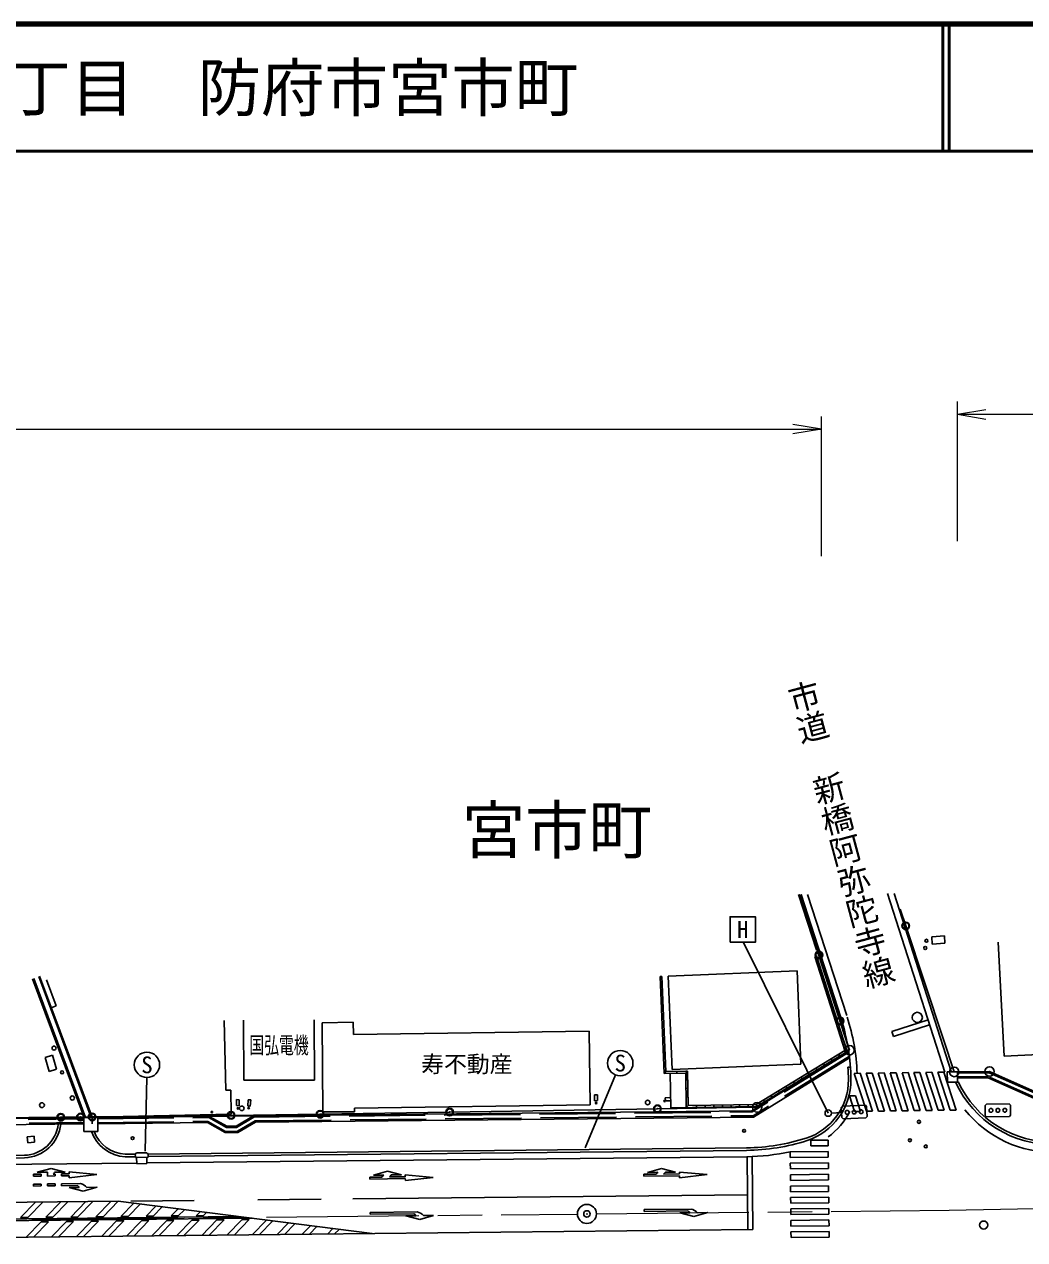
# Model space of a CAD drawing. Units: millimetres, scale not verified. Extents: x 40000 to 680000, y 20000 to 380000.
# Drawn here: x 436363 to 515208, y 284225 to 380000 of the extents above; entities that cross this region are included whole.
import ezdxf
from ezdxf.enums import TextEntityAlignment as Align

# ---------------------------------------------------------------- set-up
doc = ezdxf.new("R2010")
doc.units = ezdxf.units.MM
doc.header["$LTSCALE"] = 1000
doc.header["$PDMODE"] = 32
doc.header["$PDSIZE"] = 500
doc.linetypes.add('CHAIN', pattern=[18.5, 12, -1.5, 3.5, -1.5])
doc.linetypes.add('DASHED', pattern=[7.5, 6, -1.5])
for name, color, linetype, lineweight in [('M-BGD', 7, 'Continuous', 25), ('M-BGD-EXST', 7, 'Continuous', 25), ('M-BMK', 2, 'CHAIN', 13), ('M-BMK-ROW', 30, 'Continuous', 25), ('M-BMK-SRVR', 3, 'Continuous', 25), ('M-STR-HTXT', 7, 'Continuous', 13), ('M-STR-STRC', 7, 'Continuous', 25), ('M-TTL', 2, 'Continuous', 140), ('M-TTL-LINE', 7, 'Continuous', 50)]:
    doc.layers.add(name, color=color, linetype=linetype, lineweight=lineweight)
for name, color, linetype in [('M-BMK-HTXT', 7, 'Continuous'), ('M-OTRS', 6, 'Continuous'), ('M-TTL-TXT', 7, 'Continuous')]:
    doc.layers.add(name, color=color, linetype=linetype)
doc.styles.add('@ＭＳ ゴシック', font='')
doc.styles.add('ＭＳ ゴシック', font='')
doc.styles.get('@ＭＳ ゴシック').set_extended_font_data('@MS Gothic')
doc.styles.get('ＭＳ ゴシック').set_extended_font_data('MS Gothic')

msp = doc.modelspace()

# ---------------------------------------------------------------- linework, layer by layer
at = {"layer": 'M-BGD'}
for p, q in [((497376, 311430), (498798, 307078)), ((497431, 311430), (501263, 299519)), ((497536, 311431), (501065, 300462)), ((500704, 301727), (497580, 311432)), ((509421, 297492), (504909, 311508)), ((508887, 308164), (507889, 308099)), ((507889, 308099), (507926, 307526)), ((507926, 307526), (508924, 307591)), ((508924, 307591), (508887, 308164)), ((513592, 298686), (513111, 307678)), ((498659, 306552), (500324, 301362)), ((498802, 306598), (500467, 301408)), ((499010, 305949), (498867, 305903)), ((437014, 304778), (441085, 293847)), ((437108, 304813), (441191, 293848)), ((441638, 293853), (437501, 304960)), ((437567, 304984), (441706, 293869)), ((438882, 302643), (438117, 304695)), ((486619, 304963), (486469, 304957)), ((486469, 304957), (486783, 297333)), ((486619, 304963), (486927, 297485)), ((487119, 304984), (497270, 305417)), ((487422, 297629), (487119, 304984)), ((497573, 298062), (497270, 305417)), ((499218, 305300), (499075, 305254)), ((499426, 304651), (499283, 304606)), ((486650, 304216), (486500, 304209)), ((499634, 304003), (499492, 303957)), ((486681, 303468), (486531, 303462)), ((486712, 302720), (486562, 302714)), ((499843, 303354), (499700, 303308)), ((500051, 302705), (499908, 302659)), ((438493, 302498), (438882, 302643)), ((486742, 301972), (486593, 301966)), ((500259, 302056), (500116, 302011)), ((452110, 301501), (452236, 296012)), ((453644, 301524), (453657, 296792)), ((459218, 301539), (459231, 296807)), ((459835, 301327), (462283, 301362)), ((459835, 301327), (459879, 294307)), ((462283, 301362), (462296, 300406)), ((486773, 301224), (486623, 301218)), ((500467, 301408), (500324, 301362)), ((500324, 301362), (501044, 299122)), ((500467, 301408), (501223, 299055)), ((500656, 300820), (500513, 300774)), ((462296, 300406), (480891, 300666)), ((480972, 294852), (480891, 300666)), ((486804, 300477), (486654, 300470)), ((500845, 300231), (500702, 300186)), ((486835, 299729), (486685, 299723)), ((486866, 298981), (486716, 298975)), ((501331, 299109), (493690, 294392)), ((501044, 299122), (494051, 294878)), ((494095, 294729), (501223, 299055)), ((500629, 298695), (500552, 298823)), ((501034, 299643), (500892, 299597)), ((501223, 299055), (501044, 299122)), ((533146, 299695), (513592, 298686)), ((438006, 298591), (438587, 298757)), ((438321, 297485), (438006, 298591)), ((438587, 298757), (438902, 297651)), ((486896, 298233), (486747, 298227)), ((487422, 297629), (497573, 298062)), ((501404, 298567), (493835, 293893)), ((499441, 297974), (499363, 298102)), ((500035, 298334), (499957, 298462)), ((438902, 297651), (438321, 297485)), ((486783, 297333), (486927, 297485)), ((488491, 297360), (486783, 297333)), ((488639, 297513), (486927, 297485)), ((487278, 297341), (487322, 294621)), ((487783, 297499), (487785, 297349)), ((488639, 297513), (488489, 297510)), ((488491, 297360), (488639, 297513)), ((488534, 294640), (488491, 297360)), ((488639, 297513), (488682, 294792)), ((497659, 296892), (497581, 297020)), ((498253, 297253), (498175, 297381)), ((498847, 297613), (498769, 297741)), ((501273, 297826), (501474, 297829)), ((509107, 297441), (509907, 297450)), ((509107, 297441), (509115, 296641)), ((509645, 297447), (512436, 297476)), ((509907, 297450), (509915, 296650)), ((509912, 296950), (512332, 296975)), ((517818, 294530), (512332, 296975)), ((517770, 295099), (512436, 297476)), ((452236, 296012), (452628, 296021)), ((452672, 294122), (452628, 296021)), ((453657, 296792), (459231, 296807)), ((488649, 296833), (488499, 296830)), ((488660, 296153), (488510, 296150)), ((496471, 296171), (496393, 296299)), ((497065, 296532), (496987, 296660)), ((509115, 296641), (509915, 296650)), ((509781, 296587), (509962, 296672)), ((453080, 294787), (453097, 295260)), ((453097, 295260), (453310, 295252)), ((453310, 295252), (453292, 294779)), ((454002, 295253), (453970, 294765)), ((454209, 295240), (454002, 295253)), ((454177, 294752), (454209, 295240)), ((481302, 295628), (481542, 295632)), ((481309, 295178), (481302, 295628)), ((481549, 295182), (481309, 295178)), ((481542, 295632), (481549, 295182)), ((487304, 295422), (486880, 295412)), ((486880, 295412), (486886, 295169)), ((486886, 295169), (487310, 295179)), ((487310, 295179), (487304, 295422)), ((488671, 295472), (488521, 295470)), ((494689, 295089), (494611, 295218)), ((495283, 295450), (495205, 295578)), ((495877, 295810), (495799, 295939)), ((388786, 293306), (493690, 294392)), ((441706, 293869), (452672, 294122)), ((452325, 293164), (450706, 294076)), ((453292, 294779), (453080, 294787)), ((453970, 294765), (454177, 294752)), ((459879, 294307), (462382, 294305)), ((462378, 294592), (480972, 294852)), ((462378, 294592), (462382, 294305)), ((487322, 294621), (487319, 294771)), ((494095, 294729), (487322, 294621)), ((488534, 294640), (488682, 294792)), ((494051, 294878), (488682, 294792)), ((489354, 294653), (489351, 294803)), ((490031, 294664), (490028, 294814)), ((490708, 294675), (490706, 294825)), ((491385, 294686), (491383, 294836)), ((492063, 294696), (492060, 294846)), ((492740, 294707), (492738, 294857)), ((493417, 294718), (493415, 294868)), ((494095, 294729), (494051, 294878)), ((441056, 293347), (406753, 292979)), ((441051, 293847), (441062, 292747)), ((442151, 293858), (442162, 292758)), ((442156, 293358), (450802, 293448)), ((452196, 292662), (450801, 293449)), ((453057, 293171), (452325, 293164)), ((453057, 293171), (454434, 293986)), ((453196, 292673), (454589, 293496)), ((454574, 293487), (493835, 293893)), ((437128, 292379), (436587, 292330)), ((436587, 292330), (436629, 291862)), ((437170, 291911), (437128, 292379)), ((441062, 292747), (442162, 292758)), ((453196, 292673), (452196, 292662)), ((436629, 291862), (437170, 291911)), ((446113, 290974), (493289, 291463)), ((446115, 290774), (493291, 291263)), ((388916, 290382), (436371, 290873)), ((388918, 290182), (436376, 290673)), ((444305, 290756), (445116, 290764)), ((444310, 290956), (445113, 290964)), ((445113, 291014), (445213, 291015)), ((445113, 291014), (445116, 290714)), ((445113, 290964), (445116, 290764)), ((445116, 290714), (446116, 290724)), ((446012, 291073), (445212, 291065)), ((445212, 291065), (445213, 291015)), ((445216, 290715), (445221, 290215)), ((445221, 290215), (446021, 290223)), ((446013, 291023), (446012, 291073)), ((446013, 291023), (446113, 291024)), ((446021, 290223), (446016, 290723)), ((446116, 290724), (446113, 291024))]:
    msp.add_line(p, q, dxfattribs=at)
at = {"layer": 'M-BGD', "linetype": 'DASHED'}
for p, q in [((501347, 299002), (493719, 294292)), ((501391, 298676), (493806, 293993)), ((509908, 297350), (512415, 297376)), ((509911, 297050), (512353, 297075)), ((517920, 294594), (512353, 297075)), ((517668, 295035), (512415, 297376)), ((454462, 293886), (493719, 294292)), ((406665, 293391), (441052, 293747)), ((406748, 293092), (441055, 293447)), ((442152, 293758), (450905, 293849)), ((442155, 293441), (450826, 293549)), ((452222, 292763), (450826, 293549)), ((452299, 293063), (450905, 293849)), ((453085, 293072), (452299, 293063)), ((453085, 293072), (454462, 293886)), ((453168, 292772), (454546, 293587)), ((454546, 293587), (493806, 293993)), ((453168, 292772), (452222, 292763))]:
    msp.add_line(p, q, dxfattribs=at)
at = {"layer": 'M-BGD'}
for centre, radius in [((507465, 307779), 120), ((507368, 307212), 120), ((506745, 301743), 400), ((438706, 299321), 160), ((439341, 297411), 120), ((437753, 294827), 190), ((440147, 295389), 160), ((481435, 294996), 60), ((485492, 295034), 180), ((486825, 295152), 60), ((451141, 294279), 60), ((453208, 294572), 60), ((453499, 294579), 180), ((454053, 294605), 60), ((506877, 293513), 120), ((444902, 292220), 110), ((493088, 292807), 110), ((506160, 292062), 120), ((507413, 291574), 120), ((511975, 285377), 320)]:
    msp.add_circle(centre, radius, dxfattribs=at)
for centre, radius, start, end in [((485513, 296700), 16000, 0.50207, 17.84352), ((485513, 296700), 15800, 0.50207, 4.08666), ((517426, 300156), 8438, 198.41175, 198.74637), ((496513, 296796), 4800, 287.93452, 0.50207), ((496513, 296796), 5000, 287.93452, 0.50207), ((517426, 300156), 8438, 204.5704, 271.72237), ((517426, 300156), 8238, 205.02605, 271.72928), ((436264, 293671), 2800, 272.18467, 352.89641), ((436264, 293671), 3000, 272.1307, 353.41232), ((444482, 293750), 3000, 199.41282, 266.61512), ((444482, 293750), 2800, 200.81359, 266.47544), ((493126, 307262), 15800, 270.59308, 287.93452), ((493126, 307262), 16000, 270.59308, 287.93452)]:
    msp.add_arc(centre, radius, start, end, dxfattribs=at)
at = {"layer": 'M-BGD-EXST'}
for p, q in [((493015, 307689), (499722, 294197)), ((445900, 291189), (446021, 297003)), ((480564, 291470), (482964, 297211)), ((499972, 294207), (500771, 294241)), ((500754, 294641), (500850, 294745)), ((500788, 293842), (500754, 294641)), ((500850, 294745), (502648, 294822)), ((502648, 294822), (502752, 294726)), ((502752, 294726), (502786, 293927)), ((512093, 294809), (512192, 294910)), ((512101, 294009), (512093, 294809)), ((512192, 294910), (513992, 294928)), ((513992, 294928), (514093, 294830)), ((514101, 294030), (514002, 293929)), ((514093, 294830), (514101, 294030)), ((500892, 293746), (500788, 293842)), ((502691, 293823), (500892, 293746)), ((502786, 293927), (502691, 293823)), ((512202, 293910), (512101, 294009)), ((514002, 293929), (512202, 293910))]:
    msp.add_line(p, q, dxfattribs=at)
msp.add_lwpolyline([(491988, 307669), (493988, 307669), (493988, 309669), (491988, 309669)], close=True, dxfattribs=at)
for centre, radius in [((446031, 298003), 1000), ((483333, 298140), 1000), ((499722, 294197), 250), ((501221, 294261), 150), ((501770, 294284), 150), ((502320, 294307), 150), ((512547, 294413), 150), ((513097, 294419), 150), ((513647, 294425), 150)]:
    msp.add_circle(centre, radius, dxfattribs=at)
at = {"layer": 'M-BMK'}
for p, q in [((509265, 286553), (569262, 287757)), ((481454, 286265), (509265, 286553)), ((381459, 285230), (479954, 286249))]:
    msp.add_line(p, q, dxfattribs=at)
at = {"layer": 'M-BMK-ROW'}
for p, q in [((505836, 308957), (505394, 310261)), ((508803, 300007), (505836, 308957)), ((498441, 308341), (498992, 306659)), ((498992, 306659), (500657, 301469)), ((500657, 301469), (501193, 299805)), ((501193, 299805), (501402, 299152)), ((509652, 297446), (508803, 300007)), ((494124, 294658), (501403, 299152)), ((509651, 297446), (512436, 297476)), ((512436, 297476), (517810, 295080)), ((452664, 294024), (459677, 294114)), ((452664, 294024), (459677, 294114)), ((459677, 294114), (469887, 294279)), ((459677, 294114), (469887, 294279)), ((469887, 294279), (486261, 294537)), ((492475, 294634), (486261, 294537)), ((494126, 294660), (492475, 294634)), ((427211, 293747), (439240, 293873)), ((439240, 293873), (440788, 293887)), ((440788, 293887), (441705, 293901)), ((441705, 293901), (452664, 294024)), ((441705, 293901), (441710, 293354))]:
    msp.add_line(p, q, dxfattribs=at)
for centre, radius in [((505836, 308957), 300), ((498992, 306659), 300), ((500657, 301469), 300), ((501403, 299152), 375), ((509651, 297446), 375), ((512436, 297476), 375), ((494124, 294658), 375), ((439240, 293873), 300), ((440788, 293887), 300), ((441705, 293901), 300), ((452664, 294024), 300), ((459677, 294114), 300), ((469887, 294279), 300), ((486261, 294537), 300)]:
    msp.add_circle(centre, radius, dxfattribs=at)
for p in [(505836, 308957), (498992, 306659), (500657, 301469), (439240, 293873), (440788, 293887), (441705, 293901), (452664, 294024), (459677, 294114), (469887, 294279), (486261, 294537)]:
    msp.add_point(p, dxfattribs=at)
at = {"layer": 'M-BMK-SRVR'}
msp.add_circle((480704, 286257), 750, dxfattribs=at)
at = {"layer": 'M-OTRS'}
msp.add_point((480704, 286257), dxfattribs=at)
at = {"layer": 'M-STR-HTXT'}
for p, q in [((509907, 339266), (509907, 350266)), ((509907, 349266), (512157, 349641)), ((499194, 338093), (499194, 349093)), ((509907, 349266), (560549, 349266)), ((509907, 349266), (512157, 348891)), ((306291, 348093), (499194, 348093)), ((499194, 348093), (496944, 348468)), ((499194, 348093), (496944, 347718))]:
    msp.add_line(p, q, dxfattribs=at)
at = {"layer": 'M-STR-STRC'}
for p, q in [((501180, 301880), (498103, 311437)), ((508914, 297433), (504385, 311502)), ((507591, 301544), (504735, 300625)), ((507713, 301164), (504858, 300244)), ((504735, 300625), (504858, 300244)), ((501777, 297333), (502247, 297339)), ((501777, 297333), (502738, 294346)), ((502247, 297339), (503209, 294353)), ((502718, 297346), (503189, 297353)), ((502718, 297346), (503679, 294359)), ((503189, 297353), (504150, 294366)), ((503659, 297359), (504130, 297366)), ((503659, 297359), (504621, 294372)), ((504130, 297366), (505091, 294379)), ((505071, 297379), (504600, 297372)), ((505562, 294385), (504600, 297372)), ((506033, 294392), (505071, 297379)), ((506012, 297392), (505542, 297386)), ((505542, 297386), (506503, 294399)), ((506012, 297392), (506974, 294405)), ((506483, 297399), (506954, 297405)), ((506483, 297399), (507444, 294412)), ((506954, 297405), (507915, 294418)), ((507424, 297412), (507895, 297418)), ((507424, 297412), (508386, 294425)), ((507895, 297418), (508856, 294432)), ((508365, 297425), (508836, 297432)), ((508365, 297425), (509327, 294438)), ((508836, 297432), (509798, 294445)), ((501873, 295564), (501403, 295558)), ((501797, 294333), (501403, 295558)), ((502268, 294339), (501873, 295564)), ((502268, 294339), (501797, 294333)), ((503209, 294353), (502738, 294346)), ((504150, 294366), (503679, 294359)), ((505091, 294379), (504621, 294372)), ((506033, 294392), (505562, 294385)), ((506503, 294399), (506974, 294405)), ((507444, 294412), (507915, 294418)), ((508386, 294425), (508856, 294432)), ((509327, 294438), (509798, 294445)), ((496724, 291148), (499724, 291179)), ((499715, 292079), (498354, 292065)), ((498354, 292065), (498359, 291615)), ((499719, 291629), (498359, 291615)), ((499719, 291629), (499715, 292079)), ((499729, 290729), (499724, 291179)), ((388824, 289681), (445221, 290265)), ((446021, 290273), (493297, 290763)), ((493387, 285013), (493328, 290763)), ((493787, 285017), (493728, 290773)), ((496724, 291148), (496729, 290698)), ((496729, 290698), (499729, 290729)), ((496733, 290248), (499733, 290279)), ((496733, 290248), (496738, 289798)), ((499738, 289829), (499733, 290279)), ((437088, 289381), (437688, 289387)), ((437089, 289231), (437088, 289381)), ((437386, 289534), (438483, 289845)), ((438186, 289542), (437386, 289534)), ((437688, 289387), (437689, 289237)), ((438189, 289242), (438186, 289542)), ((438789, 289248), (438189, 289242)), ((438483, 289845), (439586, 289557)), ((438638, 289397), (438788, 289398)), ((439586, 289557), (438786, 289548)), ((438788, 289398), (438789, 289248)), ((439888, 289410), (439288, 289404)), ((439288, 289404), (439289, 289254)), ((439289, 289254), (439889, 289260)), ((442088, 289357), (439886, 289560)), ((439886, 289560), (439888, 289410)), ((439889, 289260), (439891, 289110)), ((439891, 289110), (442088, 289357)), ((464987, 289620), (463890, 289308)), ((463890, 289308), (464690, 289316)), ((466090, 289331), (464987, 289620)), ((465290, 289323), (466090, 289331)), ((468592, 289132), (466390, 289334)), ((466390, 289334), (466392, 289184)), ((486140, 289388), (485191, 289379)), ((485191, 289379), (485192, 289229)), ((485192, 289229), (487992, 289258)), ((486586, 289843), (485489, 289532)), ((485489, 289532), (486289, 289540)), ((487689, 289555), (486586, 289843)), ((487990, 289408), (486740, 289395)), ((486889, 289546), (487689, 289555)), ((487989, 289558), (487990, 289408)), ((490191, 289355), (487989, 289558)), ((487992, 289258), (487994, 289108)), ((487994, 289108), (490191, 289355)), ((496738, 289798), (499738, 289829)), ((496743, 289348), (499743, 289379)), ((496743, 289348), (496747, 288898)), ((499747, 288929), (499743, 289379)), ((437689, 289237), (437089, 289231)), ((437096, 288606), (437696, 288612)), ((437098, 288456), (437096, 288606)), ((437697, 288462), (437098, 288456)), ((437696, 288612), (437697, 288462)), ((438196, 288617), (438796, 288623)), ((438197, 288467), (438196, 288617)), ((438797, 288473), (438197, 288467)), ((438796, 288623), (438797, 288473)), ((439296, 288629), (440796, 288644)), ((439297, 288479), (439296, 288629)), ((440547, 288491), (439297, 288479)), ((439899, 288335), (440699, 288343)), ((441002, 288046), (439899, 288335)), ((442099, 288358), (441002, 288046)), ((441299, 288349), (442099, 288358)), ((464542, 289165), (463592, 289155)), ((463592, 289155), (463593, 289005)), ((463593, 289005), (466393, 289034)), ((466392, 289184), (465142, 289171)), ((466393, 289034), (466395, 288884)), ((466395, 288884), (468592, 289132)), ((496747, 288898), (499747, 288929)), ((496752, 288448), (499752, 288479)), ((496752, 288448), (496757, 287998)), ((499757, 288030), (499752, 288479)), ((454761, 287364), (459761, 287415)), ((462261, 287441), (493359, 287763)), ((496757, 287998), (499757, 288030)), ((496761, 287548), (499761, 287580)), ((496761, 287548), (496766, 287098)), ((499766, 287130), (499761, 287580)), ((313849, 285905), (443762, 287250)), ((437256, 287182), (436071, 285970)), ((437821, 287188), (436636, 285976)), ((439233, 287203), (438048, 285990)), ((439798, 287209), (438613, 285996)), ((441210, 287223), (440026, 286011)), ((441775, 287229), (440591, 286017)), ((443188, 287244), (442003, 286031)), ((443753, 287250), (442568, 286037)), ((443762, 287250), (463789, 284707)), ((444997, 287093), (443980, 286052)), ((445495, 287030), (444545, 286058)), ((444762, 287260), (449761, 287312)), ((446739, 286872), (445958, 286072)), ((447236, 286809), (446523, 286078)), ((448480, 286651), (447935, 286093)), ((448978, 286587), (448500, 286099)), ((450221, 286430), (449912, 286113)), ((467320, 286419), (463620, 286380)), ((463620, 286380), (463622, 286230)), ((488919, 286642), (485219, 286604)), ((485219, 286604), (485221, 286454)), ((485221, 286454), (488671, 286490)), ((496766, 287098), (499766, 287130)), ((496771, 286649), (499771, 286680)), ((496771, 286649), (496775, 286199)), ((499775, 286230), (499771, 286680)), ((389860, 285392), (453228, 286048)), ((389862, 285242), (454321, 285909)), ((436071, 285970), (436636, 285976)), ((436518, 284425), (437703, 285637)), ((437083, 284430), (438268, 285643)), ((437703, 285637), (438268, 285643)), ((438048, 285990), (438613, 285996)), ((438496, 284445), (439680, 285657)), ((439061, 284451), (440245, 285663)), ((439680, 285657), (440245, 285663)), ((440026, 286011), (440591, 286017)), ((440473, 284466), (441658, 285678)), ((441038, 284471), (442222, 285684)), ((441658, 285678), (442222, 285684)), ((442003, 286031), (442568, 286037)), ((442450, 284486), (443635, 285698)), ((443015, 284492), (444200, 285704)), ((443635, 285698), (444200, 285704)), ((443980, 286052), (444545, 286058)), ((444428, 284506), (445612, 285719)), ((444993, 284512), (446177, 285725)), ((445612, 285719), (446177, 285725)), ((445958, 286072), (446523, 286078)), ((446405, 284527), (447589, 285739)), ((446970, 284533), (448154, 285745)), ((447589, 285739), (448154, 285745)), ((447935, 286093), (448500, 286099)), ((448382, 284547), (449567, 285760)), ((448947, 284553), (450132, 285765)), ((449567, 285760), (450132, 285765)), ((449912, 286113), (450477, 286119)), ((450360, 284568), (451544, 285780)), ((450719, 286366), (450477, 286119)), ((450925, 284574), (452109, 285786)), ((451544, 285780), (452109, 285786)), ((452337, 284588), (453525, 285804)), ((452902, 284594), (454086, 285806)), ((453521, 285801), (454086, 285806)), ((454314, 284609), (455445, 285766)), ((454879, 284615), (455943, 285703)), ((456292, 284629), (457187, 285545)), ((456857, 284635), (457684, 285482)), ((463622, 286230), (467072, 286266)), ((467223, 286118), (466423, 286109)), ((466423, 286109), (467526, 285821)), ((467526, 285821), (468623, 286132)), ((468623, 286132), (467823, 286124)), ((488822, 286341), (488022, 286333)), ((488022, 286333), (489125, 286044)), ((489125, 286044), (490222, 286356)), ((490222, 286356), (489422, 286347)), ((496775, 286199), (499775, 286230)), ((496780, 285749), (499780, 285780)), ((496780, 285749), (496785, 285299)), ((499785, 285330), (499780, 285780)), ((363875, 283673), (493787, 285017)), ((458269, 284650), (458928, 285324)), ((458834, 284656), (459425, 285261)), ((460246, 284670), (460669, 285103)), ((460811, 284676), (461167, 285040)), ((496785, 285299), (499785, 285330)), ((496789, 284849), (499789, 284880)), ((496789, 284849), (496794, 284399)), ((499794, 284430), (499789, 284880)), ((496794, 284399), (499794, 284430))]:
    msp.add_line(p, q, dxfattribs=at)
for centre, radius, start, end in [((485513, 296700), 16500, 2.20947, 17.84352), ((496513, 296796), 5500, 305.56773, 333.3312), ((517512, 300096), 9000, 218.81721, 271.14991), ((493126, 307262), 16500, 270.59308, 282.59612), ((438002, 290168), 1000, 309.50449, 321.68167), ((464267, 289583), 500, 303.34591, 327.84056), ((464505, 289943), 1000, 309.50465, 321.68182), ((485866, 289806), 500, 303.34591, 327.84056), ((486104, 290166), 1000, 309.50465, 321.68182), ((440281, 288068), 500, 33.34576, 57.8404), ((440564, 287671), 1000, 42.67869, 76.57995), ((467088, 285446), 1000, 42.67885, 76.58011), ((488404, 286066), 500, 33.34591, 57.84056), ((488687, 285670), 1000, 42.67885, 76.58011), ((466806, 285843), 500, 33.34591, 57.84056)]:
    msp.add_arc(centre, radius, start, end, dxfattribs=at)
at = {"layer": 'M-TTL'}
msp.add_line((680000, 380000), (40000, 380000), dxfattribs=at)
at = {"layer": 'M-TTL-LINE'}
for p, q in [((508747, 380000), (508747, 370000)), ((509247, 380000), (509247, 370000)), ((40000, 370000), (680000, 370000))]:
    msp.add_line(p, q, dxfattribs=at)

# ---------------------------------------------------------------- texts
at = {"layer": 'M-BGD-EXST', "style": 'ＭＳ ゴシック'}
for s, p in [('H', (492988, 308669)), ('S', (483333, 298140)), ('S', (446031, 298003))]:
    msp.add_text(s, height=1320, dxfattribs=at).set_placement(p, align=Align.MIDDLE_CENTER)
at = {"layer": 'M-BMK-HTXT', "style": '@ＭＳ ゴシック'}
msp.add_text('市道\u3000新橋阿弥陀寺線', height=1833, rotation=285.02, dxfattribs=at).set_placement((499314, 315781), align=Align.BOTTOM_CENTER)
at = {"layer": 'M-BMK-HTXT', "style": 'ＭＳ ゴシック'}
msp.add_text('宮市町', height=3666, dxfattribs=at).set_placement((470839, 313564), align=Align.BOTTOM_LEFT)
at = {"layer": 'M-BMK-HTXT', "style": 'ＭＳ ゴシック', "width": 0.65}
msp.add_text('国弘電機', height=1320, dxfattribs=at).set_placement((456438, 298499), align=Align.BOTTOM_CENTER)
at = {"layer": 'M-BMK-HTXT', "style": 'ＭＳ ゴシック'}
msp.add_text('寿不動産', height=1320, dxfattribs=at).set_placement((471239, 297008), align=Align.BOTTOM_CENTER)
at = {"layer": 'M-TTL-TXT', "style": 'ＭＳ ゴシック'}
msp.add_text('防府市戎町二丁目\u3000防府市宮市町', height=3666, dxfattribs=at).set_placement((405024, 375000), align=Align.MIDDLE_LEFT)

doc.saveas('drawing.dxf')
